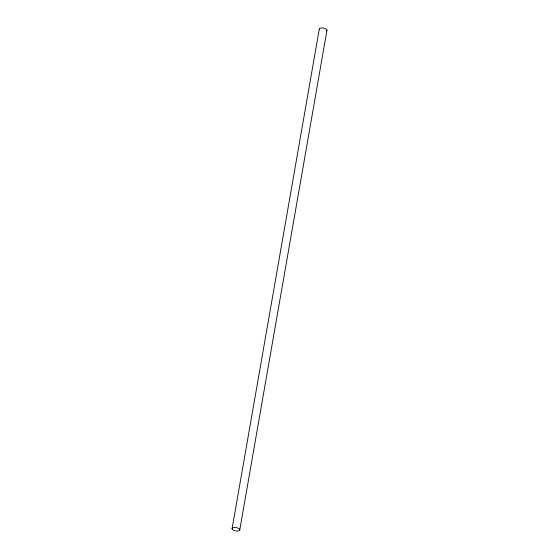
<?xml version="1.0" encoding="UTF-8"?>
<svg xmlns="http://www.w3.org/2000/svg" width="559" height="559" viewBox="0 0 559 559"><rect width="100%" height="100%" fill="white"/><g stroke="black" fill="none" stroke-linecap="round" stroke-linejoin="round"><path stroke-width="0.84" d="M232.076 528.737L319.259 29.208M239.741 530.044A3.899 1.684 9.9 0 0 234.487 527.479A3.899 1.684 9.9 0 0 233.55 530.274A3.899 1.684 9.9 0 0 239.741 530.044L326.924 30.514M319.441 29.732A3.899 1.684 9.9 0 1 323.368 28.069A3.899 1.684 9.9 0 1 326.596 30.955"/></g></svg>
